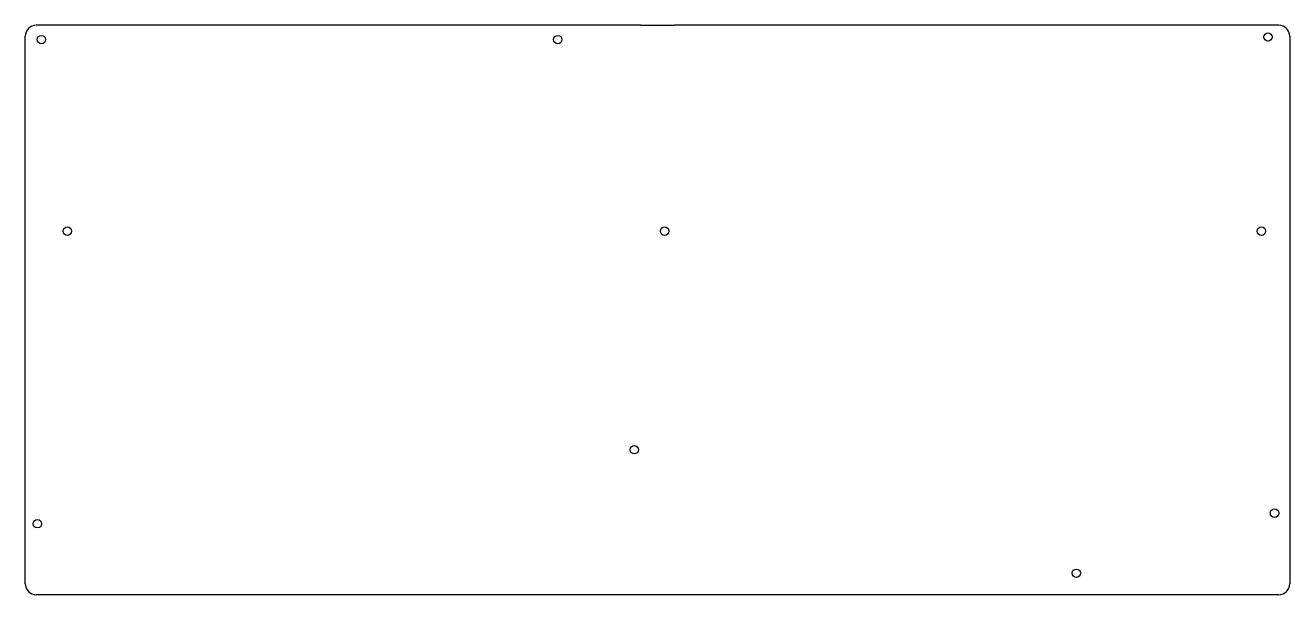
# Model space of a CAD drawing. Extents: x 37 to 384, y -216 to -59.
import ezdxf

# ---------------------------------------------------------------- set-up
doc = ezdxf.new("R2010")
doc.units = 0
doc.layers.add('BLACK', color=7, linetype='CONTINUOUS')

msp = doc.modelspace()

# ---------------------------------------------------------------- linework, layer by layer
at = {"layer": 'BLACK', "linetype": 'CONTINUOUS'}
for p, q in [((205.564, -59.49), (39.767, -59.485)), ((205.564, -59.49), (214.97, -59.49)), ((380.767, -59.485), (214.97, -59.49)), ((36.767, -212.785), (36.767, -62.485)), ((383.767, -62.485), (383.767, -212.785)), ((380.767, -215.785), (39.767, -215.785))]:
    msp.add_line(p, q, dxfattribs=at)
at = {"layer": 'BLACK'}
for centre in [(41.2, -63.4), (182.9, -63.4), (377.8, -62.7), (48.3, -116), (212.2, -116), (376, -116), (203.9, -176), (379.6, -193.4), (40.1, -196.3), (325.2, -209.9)]:
    msp.add_circle(centre, 1.15, dxfattribs=at)
for centre, start, end in [((39.767, -62.485), 90, 180), ((380.767, -62.485), 0, 90), ((39.767, -212.785), -180, -90), ((380.767, -212.785), -90, 0)]:
    msp.add_arc(centre, 3, start, end, dxfattribs=at)

doc.saveas('drawing.dxf')
